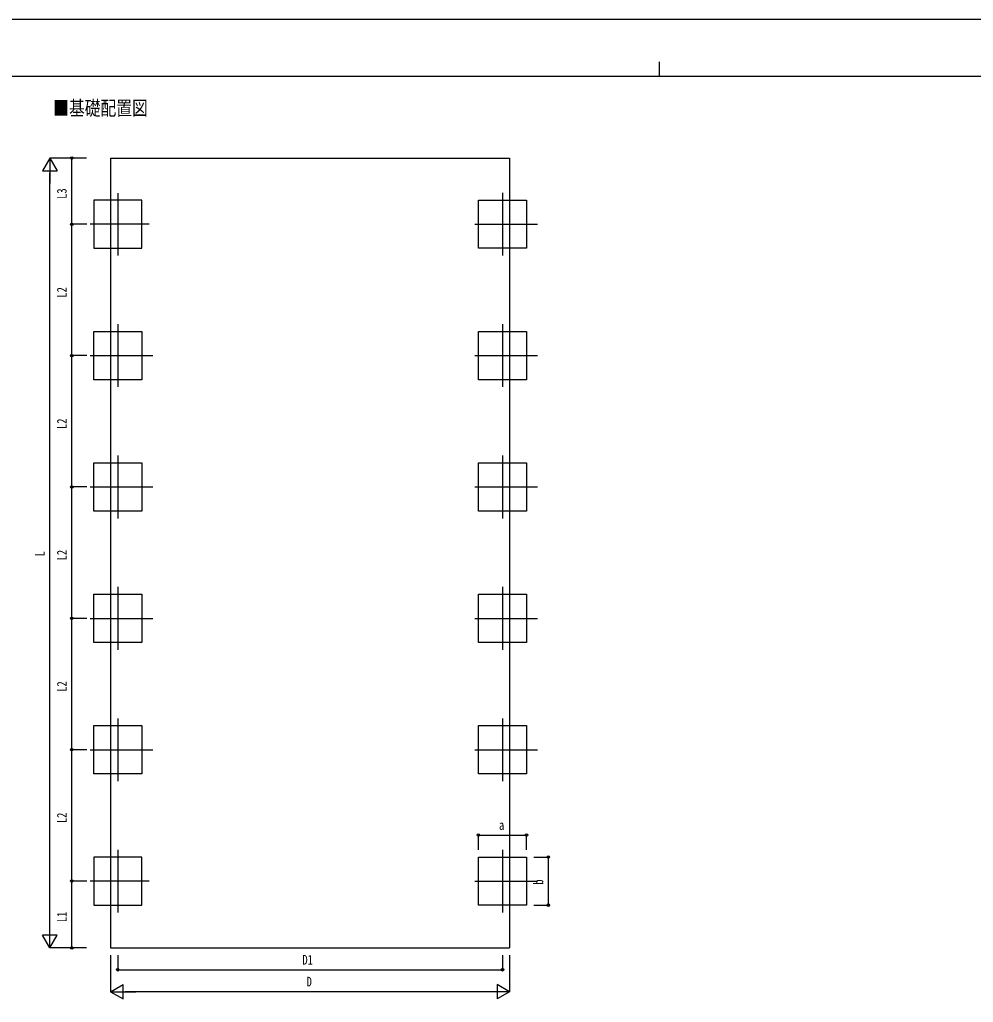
# Model space of a CAD drawing. Units: millimetres, scale not verified. Extents: x -16820 to 16820, y -11880 to 11880.
# Drawn here: x -8784 to 4289, y -1584 to 11880 of the extents above; entities that cross this region are included whole.
import ezdxf
from ezdxf.enums import TextEntityAlignment as Align

# ---------------------------------------------------------------- set-up
doc = ezdxf.new("R2010")
doc.units = ezdxf.units.MM
doc.header["$LTSCALE"] = 50
for name, color, linetype in [('0-2_USER1', 3, 'Continuous'), ('0-4_YKK_12', 2, 'Continuous'), ('0-6_YKK_A1', 4, 'Continuous'), ('0-7_YKK_D', 6, 'Continuous'), ('0-8_YKK_ZWAK', 7, 'Continuous')]:
    doc.layers.add(name, color=color, linetype=linetype)
doc.styles.add('ＭＳ ゴシック', font='')
doc.styles.get('ＭＳ ゴシック').set_extended_font_data('MS Gothic')

msp = doc.modelspace()

# ---------------------------------------------------------------- linework, layer by layer
at = {"layer": '0-4_YKK_12'}
for p, q in [((-7438.85, 9501.38), (-7438.85, 8647.11)), ((-2165.85, 9507.11), (-2165.85, 8647.11)), ((-7008.85, 9077.11), (-7818.85, 9077.11)), ((-2545.85, 9077.11), (-1685.85, 9077.11)), ((-7438.85, 7707.11), (-7438.85, 6847.11)), ((-2165.85, 7707.11), (-2165.85, 6847.11)), ((-7818.85, 7277.11), (-6958.85, 7277.11)), ((-2545.85, 7277.11), (-1685.85, 7277.11)), ((-7438.85, 5907.11), (-7438.85, 5047.11)), ((-2165.85, 5907.11), (-2165.85, 5047.11)), ((-7818.85, 5477.11), (-6958.85, 5477.11)), ((-2545.85, 5477.11), (-1685.85, 5477.11)), ((-7438.85, 4107.11), (-7438.85, 3247.11)), ((-2165.85, 4107.11), (-2165.85, 3247.11)), ((-7818.85, 3677.11), (-6958.85, 3677.11)), ((-2545.85, 3677.11), (-1685.85, 3677.11)), ((-7438.85, 2307.11), (-7438.85, 1447.11)), ((-2165.85, 2307.11), (-2165.85, 1447.11)), ((-7818.85, 1877.11), (-6958.85, 1877.11)), ((-2545.85, 1877.11), (-1685.85, 1877.11)), ((-7438.85, 507.11), (-7438.85, -352.89)), ((-2165.85, 507.11), (-2165.85, -352.89)), ((-7008.85, 77.11), (-7818.85, 77.11)), ((-2545.85, 77.11), (-1685.85, 77.11))]:
    msp.add_line(p, q, dxfattribs=at)
at = {"layer": '0-6_YKK_A1'}
for p, q in [((-7537.35, 9983.12), (-7537.35, -837.89)), ((-7768.85, 407.11), (-7768.85, -252.89)), ((-7537.35, -837.89), (-2067.35, -837.89))]:
    msp.add_line(p, q, dxfattribs=at)
msp.add_lwpolyline([(-7537.35, 9983.12), (-2067.35, 9983.12), (-2067.35, -837.89)], dxfattribs=at)
for points in [[(-7108.85, 8747.11), (-7108.85, 9407.11), (-7768.85, 9407.11), (-7768.85, 8747.11)], [(-2495.85, 8747.11), (-2495.85, 9407.11), (-1835.85, 9407.11), (-1835.85, 8747.11)], [(-7768.85, 6947.11), (-7768.85, 7607.11), (-7108.85, 7607.11), (-7108.85, 6947.11)], [(-2495.85, 6947.11), (-2495.85, 7607.11), (-1835.85, 7607.11), (-1835.85, 6947.11)], [(-7768.85, 5147.11), (-7768.85, 5807.11), (-7108.85, 5807.11), (-7108.85, 5147.11)], [(-2495.85, 5147.11), (-2495.85, 5807.11), (-1835.85, 5807.11), (-1835.85, 5147.11)], [(-7768.85, 3347.11), (-7768.85, 4007.11), (-7108.85, 4007.11), (-7108.85, 3347.11)], [(-2495.85, 3347.11), (-2495.85, 4007.11), (-1835.85, 4007.11), (-1835.85, 3347.11)], [(-7768.85, 1547.11), (-7768.85, 2207.11), (-7108.85, 2207.11), (-7108.85, 1547.11)], [(-2495.85, 1547.11), (-2495.85, 2207.11), (-1835.85, 2207.11), (-1835.85, 1547.11)], [(-7108.85, -252.89), (-7108.85, 407.11), (-7768.85, 407.11), (-7768.85, -252.89)], [(-2495.85, -252.89), (-2495.85, 407.11), (-1835.85, 407.11), (-1835.85, -252.89)]]:
    msp.add_lwpolyline(points, close=True, dxfattribs=at)
at = {"layer": '0-7_YKK_D'}
for p, q in [((-8368.85, 9983.12), (-8468.85, 9809.92)), ((-7868.85, 9983.12), (-8369.85, 9983.12)), ((-8368.85, 9983.12), (-8268.85, 9809.92)), ((-8368.85, 9983.12), (-8368.85, 9636.71)), ((-7868.85, 9983.12), (-8069.85, 9983.12)), ((-8068.85, 9077.11), (-8068.85, 9983.12)), ((-8468.85, 9809.92), (-8268.85, 9809.92)), ((-8368.85, -637.89), (-8368.85, 9783.12)), ((-7868.85, 9077.11), (-8069.85, 9077.11)), ((-7863.1, 9077.11), (-8069.85, 9077.11)), ((-8068.85, 7277.11), (-8068.85, 9077.11)), ((-7861.1, 7277.11), (-8069.85, 7277.11)), ((-7862.1, 7277.11), (-8069.85, 7277.11)), ((-8068.85, 5477.11), (-8068.85, 7277.11)), ((-7863.1, 5477.11), (-8069.85, 5477.11)), ((-7863.1, 5477.11), (-8069.85, 5477.11)), ((-8068.85, 3677.11), (-8068.85, 5477.11)), ((-7862.1, 3677.11), (-8069.85, 3677.11)), ((-7863.1, 3677.11), (-8069.85, 3677.11)), ((-8068.85, 1877.11), (-8068.85, 3677.11)), ((-7863.1, 1877.11), (-8069.85, 1877.11)), ((-7868.85, 1877.11), (-8069.85, 1877.11)), ((-8068.85, 77.11), (-8068.85, 1877.11)), ((-2495.85, 507.11), (-2495.85, 708.11)), ((-2495.85, 707.11), (-1835.85, 707.11)), ((-1835.85, 507.11), (-1835.85, 708.11)), ((-1735.85, 407.11), (-1534.85, 407.11)), ((-1535.85, -252.89), (-1535.85, 407.11)), ((-7868.85, 77.11), (-8069.85, 77.11)), ((-7863.1, 77.11), (-8069.85, 77.11)), ((-8068.85, -837.89), (-8068.85, 77.11)), ((-1735.85, -252.89), (-1534.85, -252.89)), ((-8368.85, -837.89), (-8368.85, -491.48)), ((-8368.85, -837.89), (-8468.85, -664.69)), ((-8268.85, -664.69), (-8468.85, -664.69)), ((-8368.85, -837.89), (-8268.85, -664.69)), ((-7868.85, -837.89), (-8369.85, -837.89)), ((-7868.85, -837.89), (-8069.85, -837.89)), ((-7537.35, -937.89), (-7537.35, -1438.89)), ((-7438.85, -937.89), (-7438.85, -1138.89)), ((-2165.85, -937.89), (-2165.85, -1138.89)), ((-2067.35, -937.89), (-2067.35, -1438.89)), ((-7438.85, -1137.89), (-2165.85, -1137.89)), ((-7537.35, -1437.89), (-7364.14, -1337.89)), ((-7364.14, -1537.89), (-7364.14, -1337.89)), ((-2067.35, -1437.89), (-2240.55, -1337.89)), ((-2240.55, -1337.89), (-2240.55, -1537.89)), ((-7537.35, -1437.89), (-7364.14, -1537.89)), ((-7537.35, -1437.89), (-7190.94, -1437.89)), ((-2267.35, -1437.89), (-7337.35, -1437.89)), ((-2067.35, -1437.89), (-2413.76, -1437.89)), ((-2067.35, -1437.89), (-2240.55, -1537.89))]:
    msp.add_line(p, q, dxfattribs=at)
for centre in [(-8068.85, 9983.12), (-8068.85, 9077.11), (-8068.85, 9077.11), (-8068.85, 7277.11), (-8068.85, 7277.11), (-8068.85, 5477.11), (-8068.85, 5477.11), (-8068.85, 3677.11), (-8068.85, 3677.11), (-8068.85, 1877.11), (-8068.85, 1877.11), (-2495.85, 707.11), (-1835.85, 707.11), (-1535.85, 407.11), (-8068.85, 77.11), (-8068.85, 77.11), (-1535.85, -252.89), (-8068.85, -837.89), (-7438.85, -1137.89), (-2165.85, -1137.89)]:
    msp.add_circle(centre, 17, dxfattribs=at)
at = {"layer": '0-8_YKK_ZWAK'}
for p, q in [((-19.92, 11300), (-19.92, 11100)), ((15580.08, 11100), (-15619.92, 11100))]:
    msp.add_line(p, q, dxfattribs=at)
msp.add_lwpolyline([(-16820, -11880), (16820, -11880), (16820, 11880), (-16820, 11880)], close=True, dxfattribs=at)

# ---------------------------------------------------------------- texts
at = {"layer": '0-2_USER1', "style": 'ＭＳ ゴシック', "width": 0.8}
msp.add_text('■基礎配置図', height=197.9, dxfattribs=at).set_placement((-8323.29, 10510.2), align=Align.BOTTOM_LEFT)
at = {"layer": '0-7_YKK_D', "style": 'ＭＳ ゴシック', "width": 0.8}
for s, p in [('L3', (-8100.85, 9424.51)), ('L2', (-8100.85, 8071.51)), ('L2', (-8100.85, 6271.51)), ('L', (-8400.85, 4524.61)), ('L2', (-8100.85, 4471.51)), ('L2', (-8100.85, 2671.51)), ('L2', (-8100.85, 871.51)), ('b', (-1567.85, 29.11)), ('L1', (-8100.85, -485.99))]:
    msp.add_text(s, height=132, rotation=90, dxfattribs=at).set_placement(p, align=Align.BOTTOM_LEFT)
for s, p in [('a', (-2213.85, 739.11)), ('D1', (-4907.95, -1105.89)), ('D', (-4850.35, -1405.89))]:
    msp.add_text(s, height=132, dxfattribs=at).set_placement(p, align=Align.BOTTOM_LEFT)

doc.saveas('drawing.dxf')
